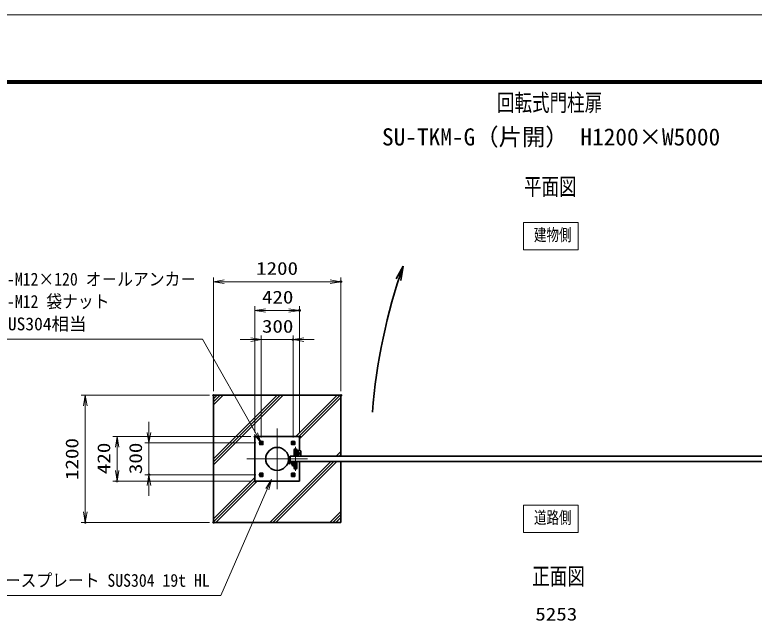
# Model space of a CAD drawing. Units: millimetres at full size. Extents: x -11880 to 11880, y -8400 to 8400.
# Drawn here: x -2740 to 4234, y 2671 to 8400 of the extents above; entities that cross this region are included whole.
import ezdxf
from ezdxf.enums import TextEntityAlignment as Align

# ---------------------------------------------------------------- set-up
doc = ezdxf.new("R2010")
doc.units = ezdxf.units.MM
doc.header["$LTSCALE"] = 30
doc.header["$PDMODE"] = 32
doc.header["$PDSIZE"] = 15
for name, pattern in [('DASHED', [7.5, 6, -1.5]), ('USER1', [18, 12, -1.5, 3, -1.5]), ('USER2', [9, 6, -0.75, 1.5, -0.75])]:
    doc.linetypes.add(name, pattern=pattern)
for name, color, linetype, lineweight in [('0-0_D-TTL', 7, 'Continuous', 18), ('0-1_外形線', 7, 'Continuous', 35), ('0-2_軸線', 200, 'USER1', 15), ('0-3_細線', 2, 'Continuous', 35), ('0-4_寸法線', 4, 'Continuous', 18), ('0-5_0', 7, 'Continuous', 18), ('0-7_隠れ線', 140, 'DASHED', 18), ('0-D_ハッチング', 253, 'Continuous', 13), ('0-E_AM_0N', 7, 'Continuous', 50), ('0-F_AM_4N', 4, 'Continuous', 25), ('1-0_AM_7N', 6, 'USER2', 18)]:
    doc.layers.add(name, color=color, linetype=linetype, lineweight=lineweight)
for name, color, linetype in [('0-6_Defpoints', 7, 'Continuous'), ('0-9_文字3', 254, 'Continuous'), ('0-C_文字', 254, 'Continuous')]:
    doc.layers.add(name, color=color, linetype=linetype)
doc.styles.add('ＭＳ ゴシック', font='')
doc.styles.get('ＭＳ ゴシック').set_extended_font_data('MS Gothic')

# ---------------------------------------------------------------- blocks, each defined once
blk = doc.blocks.new('A$C4093506B')
at = {"layer": '0-1_外形線'}
for p, q in [((-373.3, 0), (376.7, 0)), ((-373.3, -1755), (-373.3, 0)), ((376.7, -1755), (376.7, 0))]:
    blk.add_line(p, q, dxfattribs=at)
blk.add_arc((1.7, -1755), 375, 180, 0, dxfattribs=at)
at = {"layer": '0-2_軸線', "linetype": 'USER2'}
blk.add_line((1.7, 532.5), (1.7, -2662.5), dxfattribs=at)
blk = doc.blocks.new('A$C031A601E')
at = {"layer": '0-1_外形線'}
for p, q in [((-914.7, 739.2), (-914.7, -610.8)), ((-614.7, -910.8), (585.3, -910.8))]:
    blk.add_line(p, q, dxfattribs=at)
blk.add_lwpolyline([(885.3, -610.8), (885.3, 739.2), (-914.7, 739.2)], dxfattribs=at)
for centre, start, end in [((-614.7, -610.8), 180, 270), ((585.3, -610.8), 270, 0)]:
    blk.add_arc(centre, 300, start, end, dxfattribs=at)
at = {"layer": '0-2_軸線'}
for q in [(-14.7, 645.4), (-670.9, -10.8), (641.6, -10.8), (-14.7, -667.1)]:
    blk.add_line((-14.7, -10.8), q, dxfattribs=at)
at = {"layer": '0-3_細線'}
blk.add_circle((-14.7, -10.8), 525, dxfattribs=at)
at = {"layer": '0-7_隠れ線', "linetype": 'Continuous'}
blk.add_line((-914.7, 589.2), (885.3, 589.2), dxfattribs=at)
at = {"layer": '0-7_隠れ線'}
for radius in [420, 315, 285]:
    blk.add_circle((-14.7, -10.8), radius, dxfattribs=at)
blk = doc.blocks.new('_Open')
at = {"layer": '0-5_0', "color": 4}
blk.add_line((-30, 5), (0, 0), dxfattribs=at)
blk.add_lwpolyline([(-30, -5), (0, 0), (-30, 0)], dxfattribs=at)
blk = doc.blocks.new('davdavdavav')
at = {"layer": '0-2_軸線'}
for p, q in [((0, 0), (-269.5, 0)), ((0, 0), (0, 269.5)), ((0, 0), (0, -269.5)), ((0, 0), (269.5, 0)), ((1050.1, -330), (1050.1, 266.4)), ((1050.1, -330), (453.7, -330)), ((1050.1, -330), (1050.1, -926.4)), ((1050.1, -330), (1646.5, -330))]:
    blk.add_line(p, q, dxfattribs=at)
at = {"layer": '0-3_細線'}
for p, q in [((-486.2, 0), (-270, 0)), ((-451.9, 90), (-270, 90)), ((-270, 90), (-270, 900)), ((-90, 900), (-270, 900)), ((-180, 0), (-180, 900)), ((-90, 900), (-90, 155.9)), ((1800.1, 180), (0, 180)), ((155.9, 90), (1800.1, 90)), ((300.1, 450), (300.1, 330)), ((300.1, 330), (1800.1, 330)), ((630.1, -330), (630.1, 0)), ((630.1, 0), (1470.1, 0)), ((675.1, 330), (675.1, 180)), ((675.1, 180), (1425.1, 180)), ((870.1, 0), (870.1, 180)), ((1230.1, 0), (1230.1, 180)), ((1425.1, 180), (1425.1, 330)), ((1470.1, 0), (1470.1, -330)), ((1800.1, 330), (1800.1, 450)), ((1800.1, 180), (1950, 143)), ((1926.7, 56.1), (1800.1, 90)), ((1950, 143), (1926.7, 56.1)), ((848.9, -150), (1251.3, -150))]:
    blk.add_line(p, q, dxfattribs=at)
blk.add_circle((0, 0), 180, dxfattribs=at)
blk.add_circle((0, 0), 180, dxfattribs=at)
for centre, radius, start, end in [((-270, 90), 90, 270, 0), ((1050.1, -330), 420, 180, 0), ((1050.1, -330), 270, 138.18969, 41.81031)]:
    blk.add_arc(centre, radius, start, end, dxfattribs=at)
blk = doc.blocks.new('U317')
at = {"layer": '0-E_AM_0N'}
blk.add_lwpolyline([(19737074.1, 81986922.5), (19737344.1, 81986766.6), (19737614.1, 81986922.5), (19737614.1, 81987234.3), (19737344.1, 81987390.2), (19737074.1, 81987234.3)], close=True, dxfattribs=at)
for radius in [270, 151.6]:
    blk.add_circle((19737344.1, 81987078.4), radius, dxfattribs=at)
at = {"layer": '0-F_AM_4N'}
blk.add_arc((19737344.1, 81987078.4), 180, 260, 170, dxfattribs=at)
at = {"layer": '1-0_AM_7N'}
for p, q in [((19737001.2, 81987078.4), (19737687, 81987078.4)), ((19737344.1, 81987421.4), (19737344.1, 81986735.5))]:
    blk.add_line(p, q, dxfattribs=at)
blk = doc.blocks.new('U318')
at = {"layer": '0-E_AM_0N'}
blk.add_lwpolyline([(19728614.1, 81986922.5), (19728344.1, 81986766.6), (19728074.1, 81986922.5), (19728074.1, 81987234.3), (19728344.1, 81987390.2), (19728614.1, 81987234.3)], close=True, dxfattribs=at)
for radius in [270, 151.6]:
    blk.add_circle((19728344.1, 81987078.4), radius, dxfattribs=at)
at = {"layer": '0-F_AM_4N'}
blk.add_arc((19728344.1, 81987078.4), 180, 10, 280, dxfattribs=at)
at = {"layer": '1-0_AM_7N'}
for p, q in [((19728687, 81987078.4), (19728001.2, 81987078.4)), ((19728344.1, 81987421.4), (19728344.1, 81986735.5))]:
    blk.add_line(p, q, dxfattribs=at)
blk = doc.blocks.new('U319')
at = {"layer": '0-E_AM_0N'}
blk.add_lwpolyline([(19728614.1, 81978234.3), (19728344.1, 81978390.2), (19728074.1, 81978234.3), (19728074.1, 81977922.5), (19728344.1, 81977766.6), (19728614.1, 81977922.5)], close=True, dxfattribs=at)
for radius in [270, 151.6]:
    blk.add_circle((19728344.1, 81978078.4), radius, dxfattribs=at)
at = {"layer": '0-F_AM_4N'}
blk.add_arc((19728344.1, 81978078.4), 180, 80, 350, dxfattribs=at)
at = {"layer": '1-0_AM_7N'}
for p, q in [((19728687, 81978078.4), (19728001.2, 81978078.4)), ((19728344.1, 81977735.5), (19728344.1, 81978421.4))]:
    blk.add_line(p, q, dxfattribs=at)
blk = doc.blocks.new('S308')
at = {"layer": '0-4_寸法線'}
for points in [[(19652178.7, 81943909), (19716887.5, 81943909), (19730046.7, 81973990.3), (19731249, 81976738.8)], [(19730504.8, 81973789.9), (19731249, 81976738.8), (19729588.6, 81974190.7)]]:
    blk.add_lwpolyline(points, dxfattribs=at)
at = {"layer": '0-4_寸法線', "color": 254, "style": 'ＭＳ ゴシック', "width": 0.9}
blk.add_text('ベースプレート SUS304 19t HL', height=3637, dxfattribs=at).set_placement((19651314.7, 81945309.6), align=Align.BOTTOM_LEFT)
blk = doc.blocks.new('S309')
at = {"layer": '0-4_寸法線'}
for points in [[(19654583.7, 82016469.3), (19711746.9, 82016469.3), (19726868.9, 81989690.7), (19728344.1, 81987078.4)], [(19726433.6, 81989444.8), (19728344.1, 81987078.4), (19727304.3, 81989936.5)]]:
    blk.add_lwpolyline(points, dxfattribs=at)
at = {"layer": '0-4_寸法線', "color": 254, "style": 'ＭＳ ゴシック', "width": 0.9}
for s, p in [('4-M12×120 オ－ルアンカ－', (19654151.7, 82030531.5)), ('4-M12 袋ナット', (19654151.7, 82024231.5))]:
    blk.add_text(s, height=3637, dxfattribs=at).set_placement(p, align=Align.BOTTOM_LEFT)
at = {"layer": '0-4_寸法線', "color": 254, "style": 'ＭＳ ゴシック'}
blk.add_text('SUS304相当', height=3637, dxfattribs=at).set_placement((19654151.7, 82017869.9), align=Align.BOTTOM_LEFT)
blk = doc.blocks.new('U320')
at = {"layer": '0-E_AM_0N'}
blk.add_lwpolyline([(19737074.1, 81978234.3), (19737344.1, 81978390.2), (19737614.1, 81978234.3), (19737614.1, 81977922.5), (19737344.1, 81977766.6), (19737074.1, 81977922.5)], close=True, dxfattribs=at)
for radius in [270, 151.6]:
    blk.add_circle((19737344.1, 81978078.4), radius, dxfattribs=at)
at = {"layer": '0-F_AM_4N'}
blk.add_arc((19737344.1, 81978078.4), 180, 190, 100, dxfattribs=at)
at = {"layer": '1-0_AM_7N'}
for p, q in [((19737001.2, 81978078.4), (19737687, 81978078.4)), ((19737344.1, 81977735.5), (19737344.1, 81978421.4))]:
    blk.add_line(p, q, dxfattribs=at)

msp = doc.modelspace()

# ---------------------------------------------------------------- linework, layer by layer
at = {"layer": '0-0_D-TTL'}
for points in [[(-11880, -8400), (11880, -8400), (11880, 8400), (-11880, 8400)], [(-11116.29, 7779.43), (11116.29, 7779.43), (11116.29, -7777.71), (-11116.29, -7777.71)], [(-11109.21, 7772.36), (11109.21, 7772.36), (11109.21, -7770.64), (-11109.21, -7770.64)], [(-11102.14, 7765.29), (11102.14, 7765.29), (11102.14, -7763.57), (-11102.14, -7763.57)], [(-11095.07, 7758.21), (11095.07, 7758.21), (11095.07, -7756.5), (-11095.07, -7756.5)], [(-11088, 7751.14), (11088, 7751.14), (11088, -7749.43), (-11088, -7749.43)]]:
    msp.add_lwpolyline(points, close=True, dxfattribs=at)
at = {"layer": '0-1_外形線'}
for p, q in [((-474.96, 4421.26), (-54.96, 4421.26)), ((-474.96, 4001.26), (-474.96, 4421.26)), ((-54.96, 4421.26), (-54.96, 4291.26)), ((-54.96, 4186.26), (-54.96, 4001.26)), ((-54.96, 4001.26), (-474.96, 4001.26))]:
    msp.add_line(p, q, dxfattribs=at)
for points in [[(-864.96, 4811.26), (335.04, 4811.26), (335.04, 4236.26)], [(335.04, 4186.26), (335.04, 3611.26), (-864.96, 3611.26), (-864.96, 4811.26)]]:
    msp.add_lwpolyline(points, dxfattribs=at)
for points in [[(-429.96, 4376.26), (-399.96, 4376.26), (-399.96, 4346.26), (-429.96, 4346.26)], [(-99.96, 4376.26), (-129.96, 4376.26), (-129.96, 4346.26), (-99.96, 4346.26)], [(-141.96, 4236.26), (4858.04, 4236.26), (4858.04, 4186.26), (-141.96, 4186.26)], [(-429.96, 4046.26), (-399.96, 4046.26), (-399.96, 4076.26), (-429.96, 4076.26)], [(-99.96, 4046.26), (-129.96, 4046.26), (-129.96, 4076.26), (-99.96, 4076.26)]]:
    msp.add_lwpolyline(points, close=True, dxfattribs=at)
for centre, radius in [((-264.96, 4211.26), 108.15), ((-71.96, 4261.26), 12.5)]:
    msp.add_circle(centre, radius, dxfattribs=at)
at = {"layer": '0-2_軸線'}
for p, q in [((-264.96, 4211.26), (-264.96, 4496.67)), ((-71.96, 4261.26), (-85.71, 4261.26)), ((-71.96, 4261.26), (-71.96, 4275.01)), ((-71.96, 4261.26), (-58.21, 4261.26)), ((-71.96, 4261.26), (-71.96, 4247.51)), ((-264.96, 4211.26), (-550.36, 4211.26)), ((-264.96, 4211.26), (20.44, 4211.26)), ((-264.96, 4211.26), (-264.96, 3925.86))]:
    msp.add_line(p, q, dxfattribs=at)
at = {"layer": '0-3_細線'}
for q in [(855.79, 5907.96), (902.46, 5894.46)]:
    msp.add_line((923.49, 6029.14), q, dxfattribs=at)
msp.add_arc((6072.08, 4225.73), 5455.3, 160.69606, 175.52715, dxfattribs=at)
at = {"layer": '0-4_寸法線'}
for p, q in [((-864.96, 4851.26), (-864.96, 5922.2)), ((-864.96, 5882.2), (335.04, 5882.2)), ((335.04, 4851.26), (335.04, 5922.2)), ((-474.96, 4461.26), (-474.96, 5651.26)), ((-54.96, 4461.26), (-54.96, 5651.26)), ((-474.96, 5611.26), (-54.96, 5611.26)), ((-414.96, 4412.69), (-414.96, 5376.35)), ((-114.96, 4412.69), (-114.96, 5376.35)), ((-514.96, 5336.35), (-614.96, 5336.35)), ((-414.96, 5336.35), (-114.96, 5336.35)), ((-14.96, 5336.35), (85.04, 5336.35)), ((-904.96, 4811.26), (-2115.01, 4811.26)), ((-2075.01, 4811.26), (-2075.01, 3611.26)), ((-1475.01, 4461.26), (-1475.01, 4561.26)), ((-514.96, 4421.26), (-1815.01, 4421.26)), ((-1775.01, 4421.26), (-1775.01, 4001.26)), ((-466.39, 4361.26), (-1515.01, 4361.26)), ((-1475.01, 4361.26), (-1475.01, 4061.26)), ((-466.39, 4061.26), (-1515.01, 4061.26)), ((-514.96, 4001.26), (-1815.01, 4001.26)), ((-1475.01, 3961.26), (-1475.01, 3861.26)), ((-904.96, 3611.26), (-2115.01, 3611.26))]:
    msp.add_line(p, q, dxfattribs=at)
for points in [[(2059.29, 6183.39), (2574.56, 6183.39), (2574.56, 6440.47), (2059.29, 6440.47)], [(2059.29, 3516.64), (2574.56, 3516.64), (2574.56, 3773.72), (2059.29, 3773.72)]]:
    msp.add_lwpolyline(points, close=True, dxfattribs=at)
at = {"layer": '0-6_Defpoints'}
for p in [(335.04, 5882.2), (-54.96, 5611.26), (-114.96, 5336.35), (-864.96, 4811.26), (-864.96, 4811.26), (335.04, 4811.26), (-474.96, 4421.26), (-474.96, 4421.26), (-54.96, 4421.26), (-426.39, 4361.26), (-414.96, 4372.69), (-114.96, 4372.69), (-1475.01, 4061.26), (-426.39, 4061.26), (-1775.01, 4001.26), (-474.96, 4001.26), (-2075.01, 3611.26), (-864.96, 3611.26)]:
    msp.add_point(p, dxfattribs=at)
at = {"layer": '0-7_隠れ線'}
for centre in [(-414.96, 4361.26), (-114.96, 4361.26), (-414.96, 4061.26), (-114.96, 4061.26)]:
    msp.add_circle(centre, 10, dxfattribs=at)
at = {"layer": '0-D_ハッチング'}
for p, q in [((-864.96, 4778.24), (-831.94, 4811.26)), ((-864.96, 4212.56), (-266.26, 4811.26)), ((-864.96, 4749.24), (-802.94, 4811.26)), ((-864.96, 4183.56), (-237.26, 4811.26)), ((-864.96, 4720.24), (-773.94, 4811.26)), ((-864.96, 4154.56), (-208.26, 4811.26)), ((-90.57, 4421.26), (299.43, 4811.26)), ((-61.57, 4421.26), (328.43, 4811.26)), ((-54.96, 4398.87), (335.04, 4788.87)), ((290.12, 4236.26), (335.04, 4281.19)), ((-334.88, 3611.26), (240.12, 4186.26)), ((-305.88, 3611.26), (269.12, 4186.26)), ((-276.88, 3611.26), (298.12, 4186.26)), ((319.12, 4236.26), (335.04, 4252.19)), ((-864.96, 3646.87), (-474.96, 4036.87)), ((-864.96, 3617.87), (-474.96, 4007.87)), ((-842.57, 3611.26), (-452.57, 4001.26)), ((230.8, 3611.26), (335.04, 3715.5)), ((259.8, 3611.26), (335.04, 3686.5)), ((288.8, 3611.26), (335.04, 3657.5))]:
    msp.add_line(p, q, dxfattribs=at)

# ---------------------------------------------------------------- block references
at = {"layer": '0-1_外形線', "yscale": 0.03333333, "rotation": 180}
for name, p, xscale in [('A$C4093506B', (-92.02, 4236.26), -0.03333333), ('A$C031A601E', (-72.45, 4260.9), 0.03333333)]:
    msp.add_blockref(name, p, dxfattribs=dict(at, xscale=xscale))
at = {"layer": '0-1_外形線', "xscale": 0.03333333, "yscale": 0.03333333}
for name, p in [('davdavdavav', (-148.27, 4171.26)), ('A$C4093506B', (-92.02, 4186.26))]:
    msp.add_blockref(name, p, dxfattribs=at)
at = {"layer": '0-4_寸法線'}
for name, p, xscale, yscale in [('S309', (-658026.43, -2728541.35), 0.03333333, 0.03333333), ('_Open', (335.04, 5882.2), 3.333333, 3.333333), ('_Open', (-54.96, 5611.26), 3.333333, 3.333333), ('_Open', (-414.96, 5336.35), 3.333333, 3.333333), ('S308', (-658026.43, -2728541.35), 0.03333333, 0.03333333)]:
    msp.add_blockref(name, p, dxfattribs=dict(at, xscale=xscale, yscale=yscale))
at = {"layer": '0-4_寸法線', "xscale": 3.333333, "yscale": 3.333333}
for p, rotation in [((-864.96, 5882.2), 180), ((-474.96, 5611.26), 180), ((-114.96, 5336.35), 180), ((-2075.01, 4811.26), 90), ((-1775.01, 4421.26), 90), ((-1475.01, 4361.26), 270), ((-1775.01, 4001.26), 270), ((-1475.01, 4061.26), 90), ((-2075.01, 3611.26), 270)]:
    msp.add_blockref('_Open', p, dxfattribs=dict(at, rotation=rotation))
at = {"layer": '0-E_AM_0N', "xscale": 0.03333333, "yscale": 0.03333333}
for name in ['U318', 'U317', 'U319', 'U320']:
    msp.add_blockref(name, (-658026.43, -2728541.35), dxfattribs=at)

# ---------------------------------------------------------------- texts
at = {"layer": '0-1_外形線', "style": 'ＭＳ ゴシック', "width": 0.75}
for s, p in [('建物側', (2156.88, 6232.11)), ('道路側', (2156.88, 3565.35))]:
    msp.add_text(s, height=115.5, dxfattribs=at).set_placement(p, align=Align.BOTTOM_LEFT)
at = {"layer": '0-4_寸法線', "color": 254, "style": 'ＭＳ ゴシック', "width": 1.2}
for s, p in [('1200', (-464.16, 5910.88)), ('420', (-408.96, 5639.95)), ('300', (-408.96, 5365.03)), ('5253', (2169.54, 2649.89))]:
    msp.add_text(s, height=121.2, dxfattribs=at).set_placement(p, align=Align.BOTTOM_LEFT)
for s, p in [('1200', (-2103.7, 4012.06)), ('420', (-1803.7, 4067.26)), ('300', (-1503.7, 4067.26))]:
    msp.add_text(s, height=121.2, rotation=90, dxfattribs=at).set_placement(p, align=Align.BOTTOM_LEFT)
at = {"layer": '0-9_文字3', "style": 'ＭＳ ゴシック', "width": 0.75}
msp.add_text('回転式門柱扉', height=161.7, dxfattribs=at).set_placement((1807.86, 7441.94), align=Align.BOTTOM_LEFT)
at = {"layer": '0-9_文字3', "style": 'ＭＳ ゴシック'}
msp.add_text('SU-TKM-G（片開） H1200×W5000', height=161.6, dxfattribs=at).set_placement((723.44, 7118.97), align=Align.BOTTOM_LEFT)
at = {"layer": '0-C_文字', "style": 'ＭＳ ゴシック', "width": 0.75}
for s, p in [('平面図', (2062.23, 6649.94)), ('正面図', (2140.69, 2975.76))]:
    msp.add_text(s, height=161.7, dxfattribs=at).set_placement(p, align=Align.BOTTOM_LEFT)

doc.saveas('drawing.dxf')
